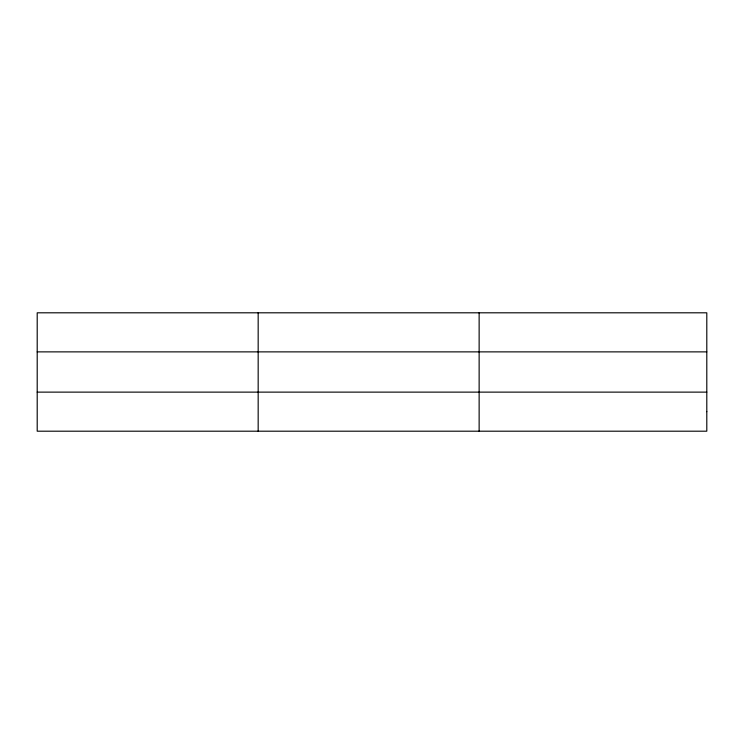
<?xml version="1.0" encoding="UTF-8"?>
<svg xmlns="http://www.w3.org/2000/svg" width="744" height="744" viewBox="0 0 744 744"><rect width="100%" height="100%" fill="white"/><g stroke="black" fill="none" stroke-linecap="round" stroke-linejoin="round"><path stroke-width="1.12" d="M37.2 351.875L706.8 351.875M37.2 392.125L706.8 392.125M479.136 312.806L479.136 431.195M258.168 312.806L258.168 431.195M706.8 411.664L706.8 431.195L37.2 431.195L37.2 312.806L706.8 312.806L706.8 411.664"/></g></svg>
